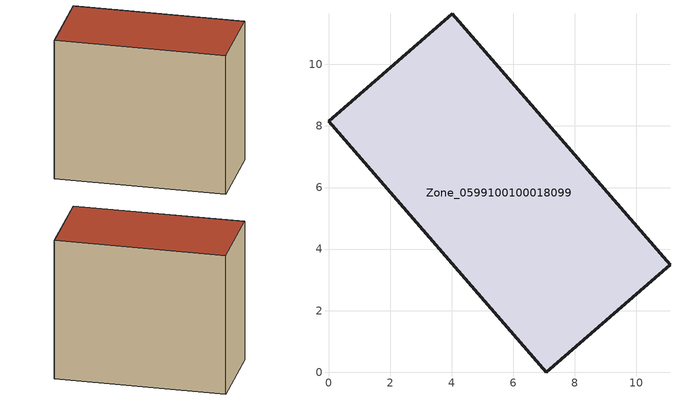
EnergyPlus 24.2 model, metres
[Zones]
Zone_0599100100018099
 floor ground (C_G): 0,8.15 4.02,11.64 11.09,3.48 7.07,0 z2.78
 wall outside (C_F): 4.02,11.64 0,8.15 7.07,0 11.09,3.48 4.02,11.64 z2.78:12.07
 roof outside (C_R): 7.07,0 11.09,3.48 4.02,11.64 0,8.15 z12.07
[BUILDING]
Pand.0599100100018099: North Axis=0; Terrain=City; Loads Convergence Tolerance Value=0.04; Temperature Convergence Tolerance Value=0.4; Solar Distribution=FullExterior; Maximum Number of Warmup Days=25; Minimum Number of Warmup Days=1
[Site:Location]
Rotterdam.The.Hague.AP_ZH_NLD Design_Conditions: Latitude=51.96; Longitude=4.45; Time Zone=1; Elevation=-4.5
[SITE:GROUNDTEMPERATURE:BUILDINGSURFACE]
18, 18, 18, 18, 18, 18, 18, 18, 18, 18, 18, 18
[MATERIAL] Thermal Absorptance=0.9; Solar Absorptance=0.7; Visible Absorptance=0.7
Name | Roughness | Thickness | Conductivity | Density | Specific Heat
G.TI.2015-2018 | MediumSmooth | 0.15 | 0.0428571 | 540 | 1210
F.TI.2015-2018 | Rough | 0.3 | 0.0666667 | 1920 | 840
R.TI.2015-2018 | MediumRough | 0.2 | 0.0333333 | 1500 | 1000
[CONSTRUCTION]
C_G: G.TI.2015-2018
C_F: F.TI.2015-2018
C_R: R.TI.2015-2018
[ZONE]
Zone_0599100100018099: Type=1; Multiplier=1; Ceiling Height=Autocalculate; Volume=Autocalculate; Floor Area=autocalculate; Part of Total Floor Area=Yes
[ZONEINFILTRATION:DESIGNFLOWRATE]
Infil_Zone_0599100100018099: Zone or ZoneList or Space or SpaceList=Zone_0599100100018099; Schedule=AlwaysOn; Design Flow Rate Calculation Method=Flow/Area; Flow Rate per Floor Area=0.0015; Constant Term Coefficient=1; Temperature Term Coefficient=0; Velocity Term Coefficient=0; Velocity Squared Term Coefficient=0
[HVACTEMPLATE:ZONE:IDEALLOADSAIRSYSTEM]
Zone_0599100100018099: Maximum Heating Supply Air Temperature=50; Minimum Cooling Supply Air Temperature=13; Maximum Heating Supply Air Humidity Ratio=0.0156; Minimum Cooling Supply Air Humidity Ratio=0.0077; Heating Limit=NoLimit; Cooling Limit=NoLimit; Dehumidification Control Type=ConstantSensibleHeatRatio; Cooling Sensible Heat Ratio=0.7; Dehumidification Setpoint=60; Humidification Control Type=None; Humidification Setpoint=30; Outdoor Air Method=None; Outdoor Air Flow Rate per Person=0.00944; Outdoor Air Flow Rate per Zone Floor Area=0; Outdoor Air Flow Rate per Zone=0; Demand Controlled Ventilation Type=None; Outdoor Air Economizer Type=NoEconomizer; Heat Recovery Type=None; Sensible Heat Recovery Effectiveness=0.7; Latent Heat Recovery Effectiveness=0.65
[ZONECONTROL:THERMOSTAT]
ThermostatControl_Zone_0599100100018099: Zone or ZoneList=Zone_0599100100018099; Control Type Schedule=DualSetpointControlType; Control 1=Thermostat_Zone_0599100100018099; Temperature Difference Between Cutout And Setpoint=0
[THERMOSTATSETPOINT:DUALSETPOINT]
Thermostat_Zone_0599100100018099: Heating Setpoint Temperature Schedule=HeatingSetpoint_Zone_0599100100018099; Cooling Setpoint Temperature Schedule=CoolingSetpoint_Zone_0599100100018099
[SCHEDULE:COMPACT]
HeatingSetpoint_Zone_0599100100018099: Through: 12/31, For: AllDays, Until: 24:00, 21
CoolingSetpoint_Zone_0599100100018099: Through: 12/31, For: AllDays, Until: 24:00, 24
DualSetpointControlType: Through: 12/31, For: AllDays, Until: 24:00, 4
AlwaysOn: Through: 12/31, For: AllDays, Until: 24:00, 1
